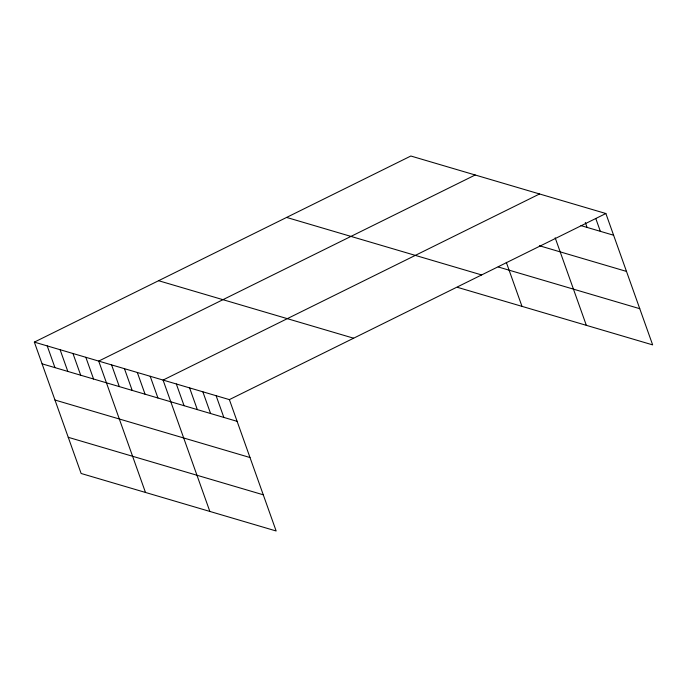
<?xml version="1.0" encoding="UTF-8"?>
<svg xmlns="http://www.w3.org/2000/svg" width="687" height="687" viewBox="0 0 687 687"><rect width="100%" height="100%" fill="white"/><g stroke="black" fill="none" stroke-linecap="round" stroke-linejoin="round"><path stroke-width="1.03" d="M34.35 342.117L229.381 399.619L276.148 530.982L81.126 473.48L34.35 342.117L410.852 156.018L605.874 213.52L652.65 344.883L457.619 287.381M475.206 174.987L98.705 361.096L145.481 492.459M539.561 193.966L163.068 380.074L209.844 511.437M229.381 399.619L605.874 213.52M580.962 225.611L613.611 235.237M539.389 245.74L626.492 271.417M498.204 266.96L639.769 308.695M286.599 217.427L481.63 274.937M158.594 280.708L353.625 338.21M42.079 363.835L237.109 421.337M54.969 400.023L249.991 457.525M68.245 437.301L263.267 494.803M595.775 218.492L600.344 231.321M585.324 222.476L587.084 227.414M555.173 237.796L586.337 325.329M506.302 262.322L521.983 306.35M216.113 395.712L223.85 417.43M202.854 391.805L210.583 413.522M189.595 387.889L197.324 409.607M176.327 383.981L184.064 405.699M150.195 376.278L157.933 397.996M137.323 372.483L145.06 394.201M124.45 368.687L132.187 390.405M111.577 364.891L119.315 386.609M85.841 357.3L93.569 379.018M72.968 353.504L80.697 375.222M60.095 349.709L67.824 371.427M47.223 345.913L54.951 367.631"/></g></svg>
